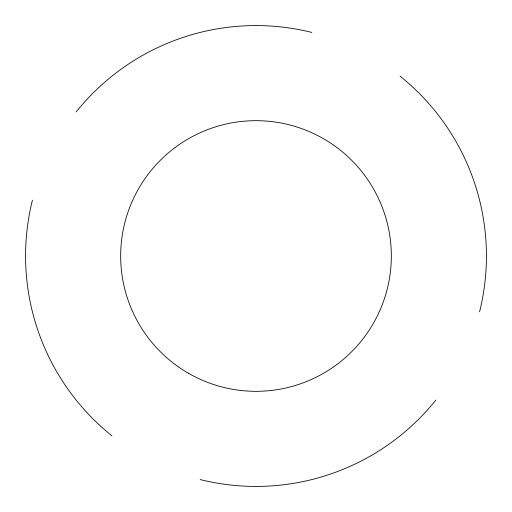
<?xml version="1.0" encoding="UTF-8"?>
<svg xmlns="http://www.w3.org/2000/svg" width="512" height="512" viewBox="0 0 512 512"><rect width="100%" height="100%" fill="white"/><g stroke="black" fill="none" stroke-linecap="round" stroke-linejoin="round"><path stroke-width="0.77" d="M400.07 76.16A230.432 230.432 0 0 1 479.565 311.821M435.84 400.07A230.432 230.432 0 0 1 200.179 479.565M111.93 435.84A230.432 230.432 0 0 1 32.435 200.179M76.16 111.93A230.432 230.432 0 0 1 311.821 32.435M188.339 373.197A135.328 135.328 0 0 0 391.328 256A135.328 135.328 0 0 0 188.339 138.803A135.328 135.328 0 0 0 188.339 373.197"/></g></svg>
